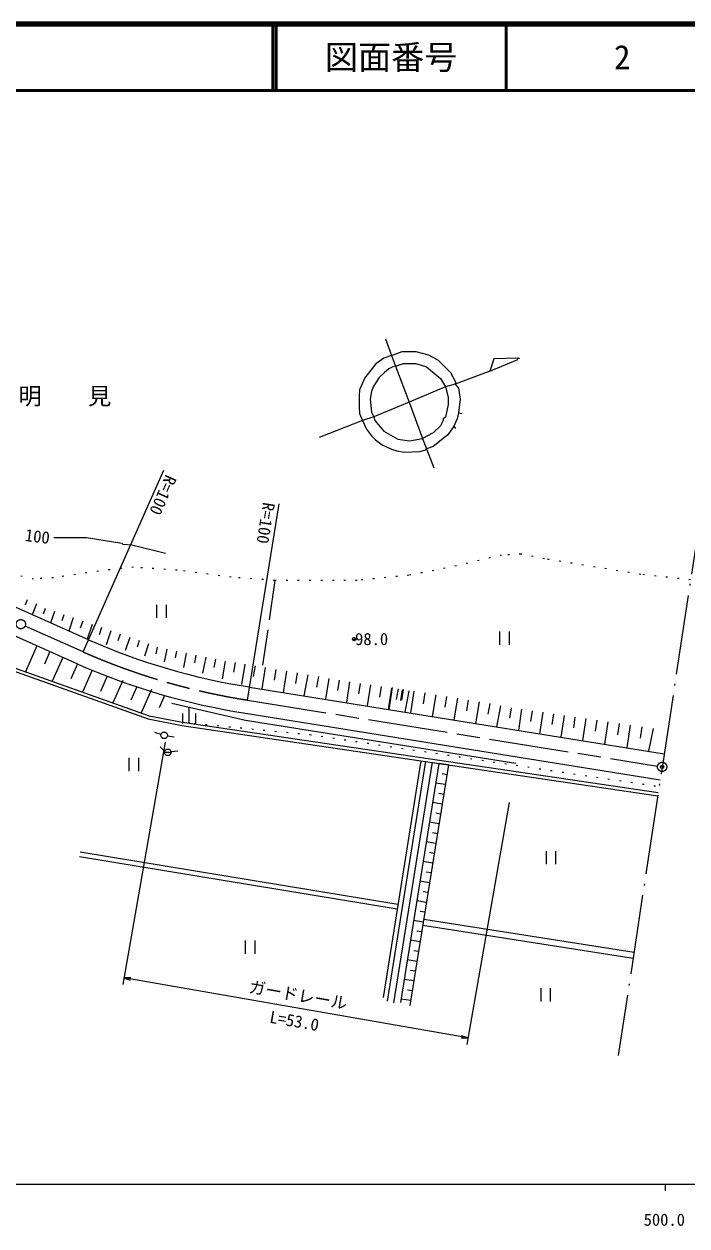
# Model space of a CAD drawing. Units: millimetres, scale not verified. Extents: x 40000 to 680000, y 20000 to 380000.
# Drawn here: x 471216 to 571267, y 198715 to 380000 of the extents above; entities that cross this region are included whole.
import ezdxf
from ezdxf.enums import TextEntityAlignment as Align

# ---------------------------------------------------------------- set-up
doc = ezdxf.new("R2010")
doc.units = ezdxf.units.MM
doc.header["$LTSCALE"] = 1000
doc.header["$PDMODE"] = 32
doc.header["$PDSIZE"] = 500
for name, pattern in [('CHAIN', [18.5, 12, -1.5, 3.5, -1.5]), ('DASHED', [7.5, 6, -1.5]), ('DOTTED', [1.75, 0.25, -1.5]), ('LONG_DASHED_DOTTED', [15.25, 12, -1.5, 0.25, -1.5])]:
    doc.linetypes.add(name, pattern=pattern)
for name, color, linetype, lineweight in [('M-BGD', 7, 'Continuous', 13), ('M-BMK', 2, 'CHAIN', 13), ('M-STR-HTXT', 7, 'Continuous', 13), ('M-TTL', 2, 'Continuous', 140), ('M-TTL-BAND', 7, 'Continuous', 25), ('M-TTL-LINE', 7, 'Continuous', 50)]:
    doc.layers.add(name, color=color, linetype=linetype, lineweight=lineweight)
for name, color, linetype in [('M-BMK-HTXT', 7, 'Continuous'), ('M-OTRS', 6, 'Continuous'), ('M-TTL-TXT', 7, 'Continuous')]:
    doc.layers.add(name, color=color, linetype=linetype)
doc.styles.add('ＭＳ ゴシック', font='')
doc.styles.get('ＭＳ ゴシック').set_extended_font_data('MS Gothic')

# ---------------------------------------------------------------- blocks, each defined once
blk = doc.blocks.new('田')
at = {"color": 7, "linetype": 'Continuous', "lineweight": 13}
for p, q in [((-0.75, 2), (-0.75, 0)), ((0.75, 0), (0.75, 2))]:
    blk.add_line(p, q, dxfattribs=at)
blk = doc.blocks.new('電話柱1')
at = {"color": 7, "linetype": 'Continuous', "lineweight": 13}
for p, q in [((-1.203, 0.848), (-0.496, 0.14)), ((-0.516, 0.002), (0.484, 0.002)), ((1.475, 0.164), (0.478, 0.078))]:
    blk.add_line(p, q, dxfattribs=at)
blk.add_circle((-0.016, 0.002), 0.5, dxfattribs=at)
blk = doc.blocks.new('荒地')
at = {"color": 7, "linetype": 'Continuous', "lineweight": 13}
for p, q in [((0, 0), (0, 2.5)), ((-1, 1.5), (-1, 0)), ((1, 1.5), (1, 0))]:
    blk.add_line(p, q, dxfattribs=at)
blk = doc.blocks.new('open_arrow')
at = {"color": 0, "linetype": 'Continuous', "lineweight": -2}
blk.add_lwpolyline([(7.5, 1.25), (0, 0), (7.5, -1.25)], dxfattribs=at)

msp = doc.modelspace()

# ---------------------------------------------------------------- linework, layer by layer
at = {"layer": 'M-BGD'}
for p, q in [((525764, 332543), (526695, 330003)), ((526695, 330003), (527288, 328394)), ((527288, 328394), (529320, 322975)), ((545745, 329579), (545999, 329579)), ((541512, 327632), (536263, 325685)), ((534823, 325261), (529320, 322975)), ((536263, 325685), (534823, 325261)), ((529320, 322975), (523986, 320774)), ((529320, 322975), (531352, 317472)), ((536771, 321367), (537279, 321282)), ((522293, 320181), (515773, 317641)), ((523986, 320774), (522293, 320181)), ((536093, 319335), (536347, 318996)), ((531352, 317472), (531945, 315948)), ((531945, 315948), (533045, 313069)), ((480942, 287127), (447075, 302197)), ((487495, 301470), (492575, 300200)), ((479316, 283472), (444713, 298851)), ((471710, 293134), (471373, 292331)), ((473098, 292564), (472437, 290911)), ((474392, 291866), (474104, 291015)), ((475813, 291385), (475232, 289668)), ((477234, 290905), (476921, 289980)), ((478654, 290424), (477984, 288443)), ((480075, 289941), (479711, 288891)), ((481492, 289451), (480722, 287225)), ((482909, 288959), (482533, 287874)), ((484326, 288467), (483592, 286352)), ((485743, 287975), (485388, 286952)), ((487160, 287483), (486474, 285507)), ((488581, 287002), (488267, 286032)), ((490008, 286540), (489397, 284651)), ((463354, 284646), (489973, 275182)), ((463542, 285110), (490106, 275665)), ((473171, 286203), (471437, 282303)), ((475121, 285337), (474288, 283461)), ((491284, 285997), (491090, 285030)), ((492754, 285703), (492370, 283781)), ((494225, 285409), (494020, 284383)), ((495696, 285115), (495260, 282934)), ((497167, 284820), (496936, 283667)), ((477071, 284470), (475471, 280869)), ((479283, 283487), (478295, 281262)), ((498637, 284522), (498140, 282091)), ((500107, 284222), (499845, 282941)), ((501577, 283926), (501132, 281214)), ((503057, 283682), (502820, 282236)), ((504537, 283439), (504032, 280365)), ((506075, 283187), (505816, 281613)), ((507612, 282934), (507083, 279712)), ((481510, 282537), (480046, 279242)), ((483786, 281630), (482766, 279335)), ((509223, 282669), (508959, 281061)), ((510834, 282405), (510306, 279193)), ((512440, 282141), (512177, 280541)), ((514043, 281865), (513465, 278685)), ((515633, 281576), (515347, 280001)), ((517224, 281291), (516737, 278158)), ((518791, 281048), (518547, 279477)), ((486122, 280974), (484628, 277613)), ((488235, 280035), (487332, 278004)), ((490472, 279609), (488908, 276091)), ((505257, 280006), (567839, 269931)), ((520358, 280804), (519868, 277654)), ((521933, 280559), (521687, 278980)), ((523508, 280315), (523016, 277147)), ((525092, 280069), (524845, 278480)), ((526676, 279822), (526181, 276637)), ((526787, 279908), (526253, 276626)), ((527693, 279728), (527387, 278113)), ((528268, 279575), (528020, 277976)), ((528429, 279641), (528162, 278001)), ((529289, 279426), (528685, 276234)), ((530070, 279374), (529536, 276097)), ((492422, 278743), (491588, 276867)), ((493541, 277585), (504632, 275021)), ((531708, 279107), (531442, 277470)), ((533347, 278841), (532814, 275569)), ((534982, 278574), (534716, 276940)), ((536618, 278308), (536086, 275043)), ((538250, 278042), (537985, 276411)), ((539883, 277776), (539352, 274517)), ((541510, 277495), (541197, 275892)), ((490106, 275665), (495135, 274689)), ((504621, 276057), (567203, 265981)), ((543131, 277179), (542512, 274008)), ((544718, 276881), (544487, 275287)), ((546317, 276649), (545855, 273470)), ((547907, 276419), (547674, 274817)), ((549496, 276188), (549028, 272959)), ((551111, 275953), (550874, 274327)), ((552725, 275719), (552249, 272441)), ((489973, 275182), (495051, 274196)), ((495051, 274196), (566856, 263580)), ((495135, 274689), (566931, 264074)), ((504632, 275021), (545449, 268514)), ((554364, 275481), (554124, 273829)), ((556004, 275243), (555520, 271914)), ((557668, 275002), (557425, 273324)), ((559333, 274760), (558842, 271379)), ((561023, 274515), (560776, 272811)), ((562714, 274269), (562215, 270836)), ((564430, 274020), (564180, 272298)), ((491896, 272852), (490933, 273123)), ((492872, 272642), (493860, 272491)), ((566142, 273739), (565478, 270311)), ((531126, 268862), (525399, 233168)), ((531825, 268802), (526017, 232601)), ((532812, 268644), (526989, 232351)), ((533800, 268486), (528015, 232434)), ((535281, 268248), (533800, 268486)), ((535281, 268248), (529456, 231943)), ((535043, 266767), (534303, 266886)), ((534806, 265286), (533325, 265523)), ((534568, 263805), (533827, 263924)), ((534330, 262324), (532849, 262561)), ((533855, 259362), (532374, 259599)), ((534093, 260843), (533352, 260961)), ((533617, 257880), (532877, 257999)), ((533380, 256399), (531899, 256637)), ((527536, 246508), (479565, 254404)), ((527650, 247199), (479679, 255095)), ((533142, 254918), (532402, 255037)), ((532905, 253437), (531424, 253675)), ((532667, 251956), (531926, 252075)), ((532429, 250475), (530948, 250713)), ((532192, 248994), (531451, 249113)), ((531954, 247513), (530473, 247751)), ((531479, 244551), (529998, 244789)), ((531716, 246032), (530976, 246151)), ((531549, 244989), (563273, 240017)), ((531241, 243070), (530501, 243189)), ((531410, 244100), (563137, 239127)), ((531004, 241589), (529522, 241826)), ((530766, 240108), (530025, 240227)), ((530528, 238627), (529047, 238864)), ((530053, 235665), (528572, 235902)), ((530291, 237146), (529550, 237264)), ((529815, 234184), (529075, 234302)), ((529578, 232703), (528097, 232940))]:
    msp.add_line(p, q, dxfattribs=at)
at = {"layer": 'M-BGD', "linetype": 'LONG_DASHED_DOTTED'}
msp.add_line((573747, 308899), (560904, 224439), dxfattribs=at)
at = {"layer": 'M-BGD', "linetype": 'DOTTED'}
for p, q in [((543296, 299903), (536482, 298270)), ((546207, 300045), (543296, 299903)), ((549756, 299335), (546207, 300045)), ((564308, 296992), (549756, 299335)), ((484166, 297702), (475647, 296495)), ((487715, 298057), (484166, 297702)), ((494316, 297631), (487715, 298057)), ((502480, 296566), (494316, 297631)), ((536482, 298270), (529312, 296850)), ((472666, 296282), (470465, 296779)), ((475647, 296495), (472666, 296282)), ((509081, 296069), (502480, 296566)), ((521504, 296069), (509081, 296069)), ((529312, 296850), (521504, 296069)), ((571812, 296175), (564308, 296992)), ((495135, 274689), (514338, 272833)), ((514338, 272833), (567071, 264995))]:
    msp.add_line(p, q, dxfattribs=at)
at = {"layer": 'M-BGD', "linetype": 'DASHED'}
msp.add_line((509081, 296069), (507231, 283306), dxfattribs=at)
at = {"layer": 'M-BGD'}
for points in [[(526695, 330003), (525510, 329579), (524325, 328733), (522631, 326616), (521869, 324838), (521785, 323907), (521785, 322213), (521869, 321282), (522293, 320181)], [(526695, 330003), (528304, 330595), (530336, 330595), (532283, 330087), (533723, 329325), (535585, 327463), (536347, 326023), (536263, 325685)], [(527288, 328394), (526865, 328309), (526272, 327971), (525595, 327463), (524833, 326701), (523901, 325261), (523647, 324584), (523478, 323399), (523647, 321451), (523986, 320774)], [(527288, 328394), (528473, 328817), (530336, 328817), (531945, 328309), (534061, 326531), (534823, 325261)], [(545745, 329579), (542105, 329495), (541512, 327632)], [(541512, 327632), (545745, 329410), (545745, 329579)], [(534823, 325261), (535247, 323737), (535247, 322637), (534823, 320689), (534485, 320435), (534485, 320181), (534061, 319419), (532961, 318319), (531352, 317472)], [(536263, 325685), (536771, 325092), (537025, 323399), (536771, 321367)], [(536771, 321367), (536601, 320435), (536093, 319335)], [(522293, 320181), (522885, 318911), (523647, 317895), (524240, 317303), (525256, 316541), (526695, 315863), (527457, 315609), (528643, 315440), (530929, 315525), (531860, 315779), (531945, 315948)], [(523986, 320774), (524155, 320181), (525510, 318573), (527627, 317387), (529405, 317133), (531352, 317472)], [(536093, 319335), (535162, 318065), (532961, 316287), (531945, 315948)], [(475726, 302571), (479282, 302571), (480637, 302571), (485971, 301724), (486140, 301555), (487495, 301470)]]:
    msp.add_lwpolyline(points, dxfattribs=at)
msp.add_circle((492378, 272717), 500, dxfattribs=at)
for radius in [98000, 102000]:
    msp.add_arc((520412, 376827), radius, 246.24533, 261.09898, dxfattribs=at)
msp.add_point((521022, 287242), dxfattribs=at)
at = {"layer": 'M-BMK'}
for p, q in [((480129, 285299), (471374, 289195)), ((504939, 278032), (566830, 268067))]:
    msp.add_line(p, q, dxfattribs=at)
for centre in [(470734, 289480), (567521, 267956)]:
    msp.add_circle(centre, 700, dxfattribs=at)
msp.add_arc((520412, 376827), 100000, 246.24533, 261.09898, dxfattribs=at)
at = {"layer": 'M-OTRS'}
msp.add_point((567521, 267956), dxfattribs=at)
at = {"layer": 'M-STR-HTXT'}
for p, q in [((480129, 285299), (492326, 312708)), ((504939, 278032), (509707, 307650)), ((492508, 271674), (486126, 235154)), ((544416, 262604), (538034, 226083)), ((538207, 227068), (486299, 236139))]:
    msp.add_line(p, q, dxfattribs=at)
at = {"layer": 'M-TTL'}
msp.add_line((680000, 380000), (40000, 380000), dxfattribs=at)
at = {"layer": 'M-TTL-BAND'}
for p, q in [((40000, 205000), (579000, 205000)), ((568000, 205000), (568000, 204000))]:
    msp.add_line(p, q, dxfattribs=at)
at = {"layer": 'M-TTL-LINE'}
for p, q in [((508747, 380000), (508747, 370000)), ((509247, 380000), (509247, 370000)), ((543997, 380000), (543997, 370000)), ((40000, 370000), (680000, 370000))]:
    msp.add_line(p, q, dxfattribs=at)

# ---------------------------------------------------------------- block references
at = {"layer": 'M-BGD', "xscale": 1000, "yscale": 1000, "rotation": 1e-05}
for name, p in [('田', (491972, 290417)), ('田', (543721, 286364)), ('荒地', (496114, 274516)), ('電話柱1', (492952, 270150)), ('田', (487784, 267313)), ('田', (550747, 253261)), ('田', (505349, 239749)), ('田', (549937, 232588))]:
    msp.add_blockref(name, p, dxfattribs=at)
at = {"layer": 'M-STR-HTXT', "xscale": 133, "yscale": 133}
for p, rotation in [((486299, 236139), 350.1), ((538207, 227068), 170.1)]:
    msp.add_blockref('open_arrow', p, dxfattribs=dict(at, rotation=rotation))

# ---------------------------------------------------------------- texts
at = {"layer": 'M-BGD', "style": 'ＭＳ ゴシック'}
msp.add_text('100', height=1833, rotation=352.875, dxfattribs=at).set_placement((473056, 301260), align=Align.BOTTOM_CENTER)
msp.add_text('98.0', height=1833, dxfattribs=at).set_placement((521182, 287242), align=Align.MIDDLE_LEFT)
at = {"layer": 'M-BMK-HTXT', "style": 'ＭＳ ゴシック'}
msp.add_text('明\u3000\u3000見', height=2566, dxfattribs=at).set_placement((477381, 321832), align=Align.BOTTOM_CENTER)
at = {"layer": 'M-STR-HTXT', "style": 'ＭＳ ゴシック'}
for rotation, p in [(246.012, (492128, 312387)), (260.854, (506745, 308039))]:
    msp.add_text('R=100', height=1833, rotation=rotation, dxfattribs=at).set_placement(p, align=Align.BOTTOM_LEFT)
for s, p in [('ガードレール', (512339, 232096)), ('L=53.0', (511765, 228199))]:
    msp.add_text(s, height=1833, rotation=350.088, dxfattribs=at).set_placement(p, align=Align.BOTTOM_CENTER)
at = {"layer": 'M-TTL-BAND', "style": 'ＭＳ ゴシック'}
msp.add_text('500.0', height=1833, dxfattribs=at).set_placement((567844, 198195), align=Align.BOTTOM_CENTER)
at = {"layer": 'M-TTL-TXT', "style": 'ＭＳ ゴシック'}
for s, p in [('図面番号', (526622, 375000)), ('2', (561497, 375000))]:
    msp.add_text(s, height=3666, dxfattribs=at).set_placement(p, align=Align.MIDDLE_CENTER)

doc.saveas('drawing.dxf')
